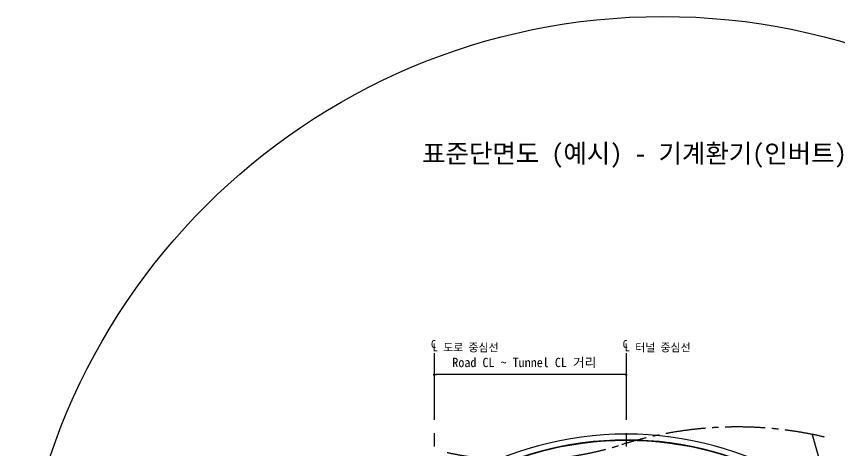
# Model space of a CAD drawing. Header units: millimetres. Extents: x -69382 to 174843, y -46375 to 101648.
# Drawn here: x -23457 to -8025, y 45135 to 53273 of the extents above; entities that cross this region are included whole.
import ezdxf
from ezdxf.enums import TextEntityAlignment as Align

# ---------------------------------------------------------------- set-up
doc = ezdxf.new("R2010")
doc.units = ezdxf.units.MM
doc.header["$LTSCALE"] = 1000
for name, pattern in [('A-CENTR01', [2, 1.25, -0.25, 0.25, -0.25]), ('A-HIDDN01', [0.375, 0.25, -0.125]), ('CENTER2', [1.125, 0.75, -0.125, 0.125, -0.125])]:
    doc.linetypes.add(name, pattern=pattern)
for name, color, linetype in [('-길작업', 255, 'Continuous'), ('CENTR', 1, 'CENTER2'), ('CS-CNTL', 1, 'A-CENTR01'), ('CS-CONC', 4, 'Continuous'), ('CS-DIML', 1, 'Continuous'), ('CS-LEAT', 3, 'Continuous'), ('CS-TEXT', 3, 'Continuous'), ('CST-01-02-02-G05-CS-EXCV', 3, 'CFZ008'), ('CZ-TEX1', 6, 'Continuous'), ('DIM1', 1, 'Continuous')]:
    doc.layers.add(name, color=color, linetype=linetype)
doc.styles.add('WBMTXT', font='DotumChe.ttf')
doc.styles.add('WGTXT', font='DotumChe.ttf')
doc.linetypes.add('CFZ008', pattern='A,0.9,-0.2,[106,KHCLINE.shx,S=0.00606,R=180,X=0,Y=0],0.9', length=2)
doc.dimstyles.new('DIM-01', dxfattribs={"dimscale": 100, "dimtxt": 3, "dimasz": 0.6, "dimexe": 0, "dimexo": 0, "dimgap": 1, "dimtad": 1, "dimdec": 0, "dimrnd": 0.001, "dimzin": 1, "dimdsep": 46, "dimlunit": 6, "dimtxsty": 'WGTXT', "dimblk": 'DOT', "dimcen": 0, "dimclrd": 1, "dimclre": 1, "dimclrt": 3, "dimadec": 4, "dimazin": 0, "dimtfac": 1, "dimtdec": 0, "dimtix": 1, "dimtmove": 2, "dimatfit": 3, "dimldrblk": 'DOT', "dimfxl": 1.5, "dimlwd": -1, "dimarcsym": 0})
doc.dimstyles.new('DIM-50(j)', dxfattribs={"dimscale": 50, "dimtxt": 3, "dimasz": 0.6, "dimexe": 1.25, "dimexo": 0, "dimgap": 1.25, "dimtad": 1, "dimdec": 0, "dimdsep": 46, "dimlunit": 6, "dimtxsty": 'WGTXT', "dimblk": 'CMRSPOS', "dimcen": 6.375, "dimclrd": 1, "dimclre": 1, "dimclrt": 3, "dimadec": 4, "dimazin": 0, "dimtfac": 1, "dimtdec": 0, "dimtix": 1, "dimtmove": 2, "dimatfit": 1, "dimldrblk": 'CMRSPOS', "dimfxl": 1.25, "dimtolj": 1, "dimtzin": 0, "dimarcsym": 0})

# ---------------------------------------------------------------- blocks, each defined once
blk = doc.blocks.new('CMRSPOS')
at = {"layer": 'CS-DIML', "color": 1}
blk.add_line((-0.75, 0), (-1.5, 0), dxfattribs=at)
at = {"layer": 'CS-DIML', "color": 1, "const_width": 0.75}
blk.add_lwpolyline([(-0.375, 0, 1), (0.375, 0, 1)], format="xyb", close=True, dxfattribs=at)
blk = doc.blocks.new('*D651')
at = {"layer": 'CS-DIML', "color": 6, "lineweight": -2, "transparency": 16777216}
for p, q in [((-15625, 46559), (-15625, 46496)), ((-12055, 46559), (-15595, 46559)), ((-12025, 46559), (-12025, 46496))]:
    blk.add_line(p, q, dxfattribs=at)
at = {"layer": 'Defpoints', "color": 0, "transparency": 16777216}
for p in [(-15625, 46559), (-15625, 46559), (-12025, 46559)]:
    blk.add_point(p, dxfattribs=at)
at = {"layer": 'CS-DIML', "color": 6, "lineweight": -2, "transparency": 16777216, "xscale": 30, "yscale": 30, "zscale": 30, "rotation": 180}
blk.add_blockref('CMRSPOS', (-15625, 46559), dxfattribs=at)
at = {"layer": 'CS-DIML', "color": 6, "lineweight": -2, "transparency": 16777216, "xscale": 30, "yscale": 30, "zscale": 30}
blk.add_blockref('CMRSPOS', (-12025, 46559), dxfattribs=at)
at = {"layer": 'CS-DIML', "color": 6, "transparency": 16777216, "insert": (-13935, 46777), "char_height": 175, "attachment_point": 5, "style": 'WGTXT'}
blk.add_mtext('\\A1;Road CL ~ Tunnel CL 거리', dxfattribs=at)
blk = doc.blocks.new('_Dot')
at = {"layer": 'DIM1'}
blk.add_line((0, 0), (-1, 0), dxfattribs=at)
at = {"layer": 'DIM1', "const_width": 0.5}
blk.add_lwpolyline([(-0.25, 0, 1), (0.25, 0, 1)], format="xyb", close=True, dxfattribs=at)
blk = doc.blocks.new('*D668')
at = {"layer": 'CS-DIML', "color": 1, "transparency": 16777216}
blk.add_arc((-12025, 58033), 15763, 256.1645, 285.2632, dxfattribs=at)
at = {"layer": 'Defpoints', "color": 0, "transparency": 16777216}
for p in [(-8537, 45438), (-15269, 45075), (-13182, 42313), (-6225, 37092), (-17302, 36954)]:
    blk.add_point(p, dxfattribs=at)
at = {"layer": 'CS-DIML', "color": 1, "transparency": 16777216, "xscale": 60, "yscale": 60, "zscale": 60}
for p, rotation in [((-15853, 42742), 166.0554937834205), ((-7818, 42842), 15.37225058786716)]:
    blk.add_blockref('_Dot', p, dxfattribs=dict(at, rotation=rotation))
at = {"layer": 'CS-DIML', "color": 3, "transparency": 16777216, "insert": (-11832, 42550), "char_height": 300, "attachment_point": 5, "rotation": 0.7139, "style": 'WGTXT'}
blk.add_mtext('φ3', dxfattribs=at)

msp = doc.modelspace()

# ---------------------------------------------------------------- linework, layer by layer
at = {"layer": '-길작업', "color": 3}
msp.add_circle((-11340.1893, 41156.7252), 12116.7265, dxfattribs=at)
at = {"layer": 'CENTR'}
msp.add_lwpolyline([(-15380.1411, 45098.2411, 0.1303412743), (-12105.5665, 45246.6059, -0.1344857588), (-8306.4277, 45387.7366, -0.1234184061)], format="xyb", dxfattribs=at)
at = {"layer": 'CS-CNTL'}
for p, q in [((-15625.3782, 46959.8919), (-15625.3782, 35311.6183)), ((-12025.3782, 46959.5774), (-12025.3782, 35311.6183))]:
    msp.add_line(p, q, dxfattribs=at)
at = {"layer": 'CS-CONC'}
msp.add_arc((-12025.3782, 39133.2447), 6190, 30, 150, dxfattribs=at)
at = {"layer": 'CS-DIML'}
msp.add_line((-8536.7789, 45437.7633), (-6225.1425, 37091.6928), dxfattribs=at)
at = {"layer": 'CS-DIML', "color": 2, "linetype": 'A-HIDDN01', "const_width": 10, "elevation": 0, "flags": 128}
msp.add_lwpolyline([(-17659.506, 37627.5889, -0.0559018309), (-17674.2563, 37667.9404), (-17666.357, 37656.3351, 0.659582657), (-17561.5751, 37701.2095, 0.2924156433), (-17597.5681, 37757.4912, -0.1813984539), (-17797.1881, 37982.8435, -0.2173953309), (-17390.4056, 42230.7447, -0.5773502692), (-6660.3508, 42230.7447, -0.1888174546), (-5996.2205, 37847.2503, -0.2015377857), (-6167.4811, 37602.8944, 0.2694474733), (-6198.7825, 37549.028, 0.7147258785), (-6087.7813, 37511.0427), (-6081.9959, 37520.8649, -0.0628547786), (-6089.9865, 37485.489, -0.0172372069), (-6221.3373, 37087.5586, -0.1296419365), (-17305.2431, 36949.3153, -0.0372757615)], format="xyb", close=True, dxfattribs=at)
at = {"layer": 'CS-LEAT'}
msp.add_lwpolyline([(-6193.7825, 37549.0383, -0.2695228665), (-6164.9816, 37598.5639, 0.1995373718), (-5991.4111, 37845.8492, 0.1888275334), (-6656.0207, 42233.2447, 0.5773502692), (-17394.7357, 42233.2447, 0.2174002846), (-17801.8822, 37981.1187, 0.1820898043), (-17599.7983, 37753.0135, -0.2931121267), (-17566.5751, 37701.2095)], format="xyb", dxfattribs=at)
at = {"layer": 'CST-01-02-02-G05-CS-EXCV', "linetype": 'CFZ008', "ltscale": 1.5}
msp.add_lwpolyline([(-6133.6942, 36992.594, 0.2252625608), (-6560.7579, 42288.2447, 0.5773502692), (-17489.9985, 42288.2447, 0.2789602114), (-17378.5378, 36849.1703)], format="xyb", dxfattribs=at)

# ---------------------------------------------------------------- texts
at = {"layer": 'CS-TEXT', "style": 'WGTXT'}
for s, p in [('C', (-15686.1647, 47056.2728)), ('L', (-15654.5478, 46996.9474)), ('  도로 중심선', (-15650.3025, 46992.2906)), ('C', (-12091.6764, 47055.9583)), ('L', (-12054.0451, 46996.6328)), ('  터널 중심선', (-12049.7999, 46991.9761))]:
    msp.add_text(s, height=150, dxfattribs=at).set_placement(p)
at = {"layer": 'CZ-TEX1', "style": 'WBMTXT'}
msp.add_text('표준단면도 (예시) - 기계환기(인버트)', height=350, dxfattribs=at).set_placement((-11871.8734, 50530.4927), align=Align.CENTER)

# ---------------------------------------------------------------- dimensions: what is measured, and where the dimension line sits
at = {"layer": 'CS-DIML', "color": 6}
dim = msp.add_linear_dim(base=(-15625.3782, 46558.8808), p1=(-12025.3782, 46558.8808), p2=(-15625.3782, 46558.8808), angle=180, text='Road CL ~ Tunnel CL 거리', dimstyle='DIM-50(j)', override={"dimtxt": 3.5, "dimclrd": 6, "dimclre": 6, "dimclrt": 6}, dxfattribs=at)
dim.commit()
dim.dimension.update_dxf_attribs({"geometry": '*D651', "text_midpoint": (-13935.3782, 46777.2051), "dimtype": 160})
at = {"layer": 'CS-DIML'}
dim = msp.add_angular_dim_2l(base=(-13182.2014, 42312.9072), line1=((-8536.7789, 45437.7633), (-6225.1425, 37091.6928)), line2=((-17302.0638, 36953.6736), (-15269.0896, 45075.1426)), text='φ3', dimstyle='DIM-01', dxfattribs=at)
dim.commit()
dim.dimension.update_dxf_attribs({"geometry": '*D668', "text_midpoint": (-11832.4735, 42549.9661)})

doc.saveas('drawing.dxf')
